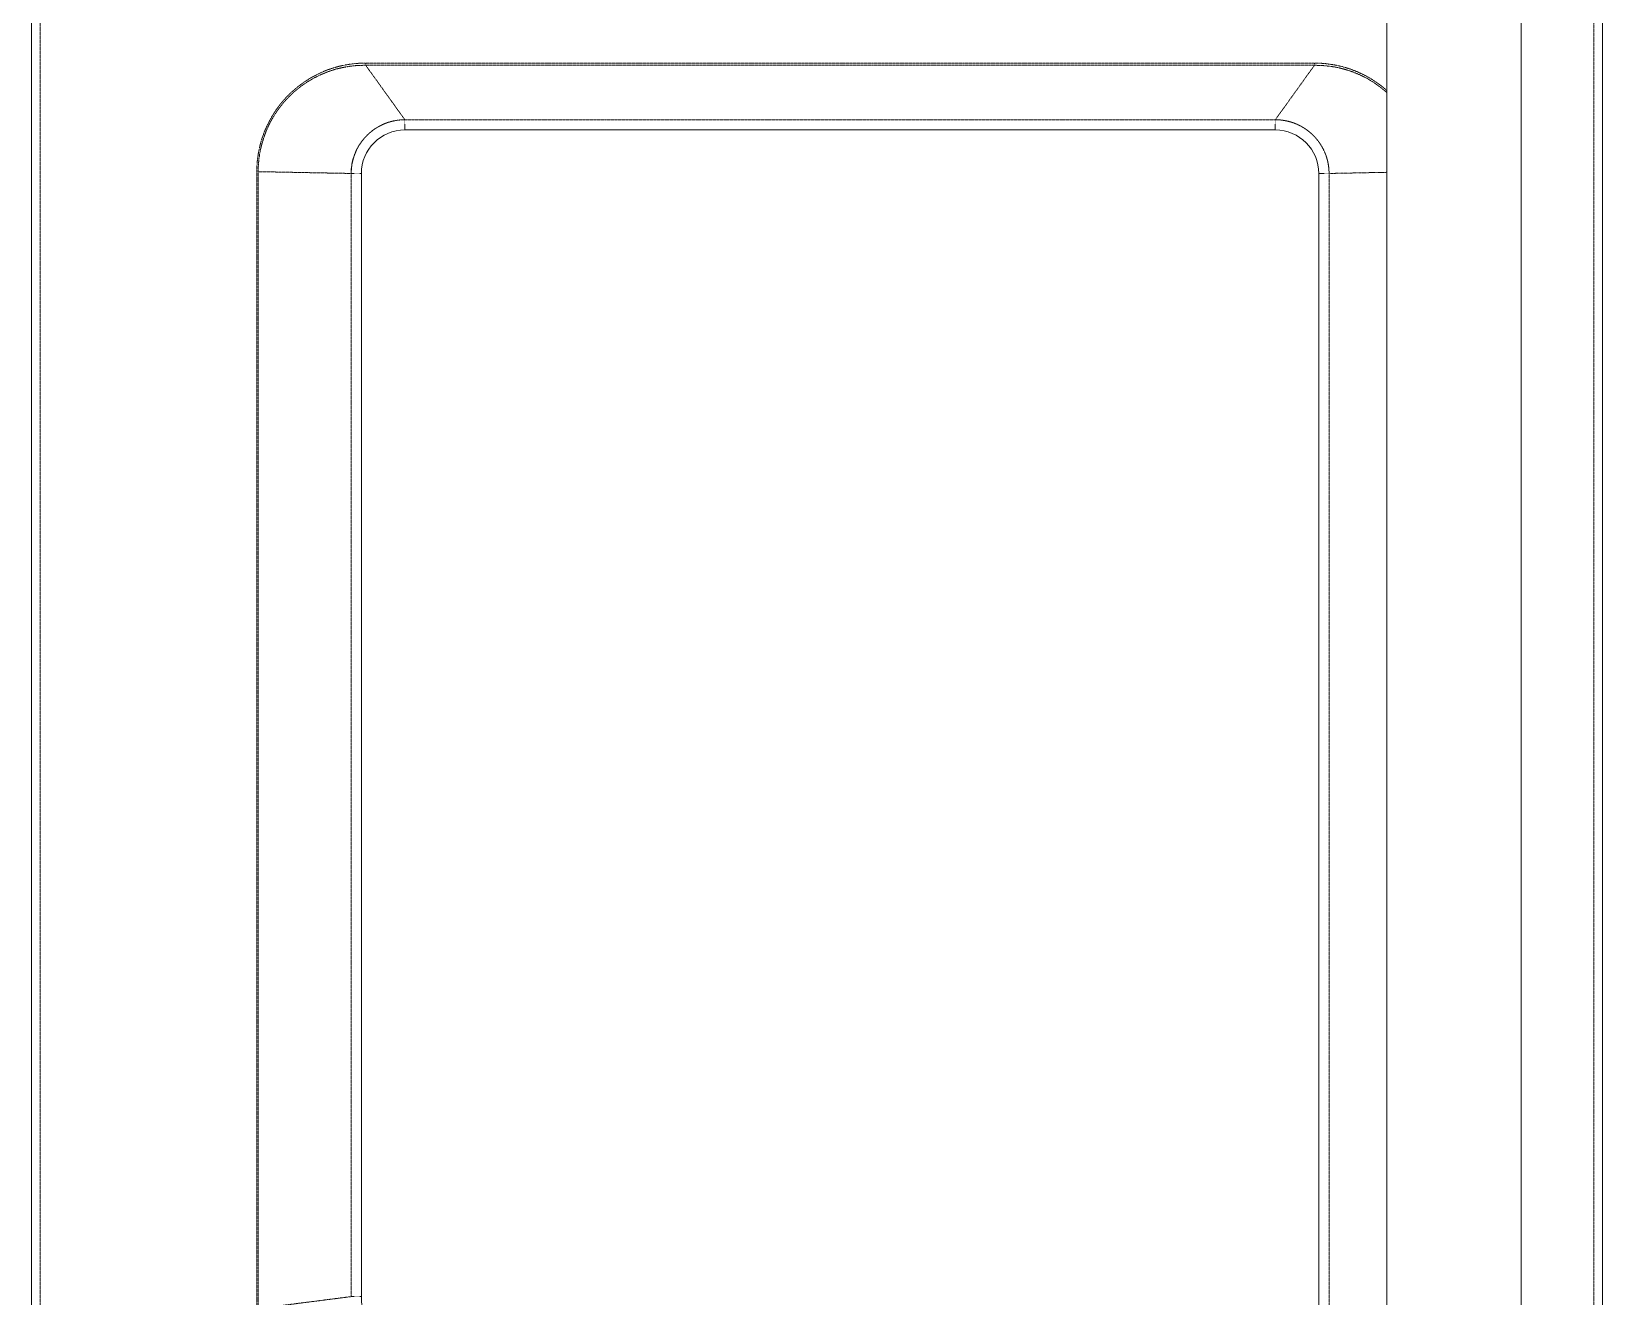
# Model space of a CAD drawing. Header units: millimetres. Extents: x 60499 to 556746, y 248297 to 497145.
# Drawn here: x 494714 to 506996, y 332962 to 342854 of the extents above; entities that cross this region are included whole.
import ezdxf

# ---------------------------------------------------------------- set-up
doc = ezdxf.new("R2010")
doc.units = ezdxf.units.MM
doc.linetypes.add('PHANTOM', pattern=[20, 10, -2, 2, -2, 2, -2])

msp = doc.modelspace()

# ---------------------------------------------------------------- linework, layer by layer
at = {"color": 7, "lineweight": 13, "ltscale": 0.03937}
for p, q in [((494714, 328273), (494714, 346353)), ((506996, 346353), (506996, 328273)), ((505310, 345176), (505310, 329446)), ((506360, 345176), (506360, 329446)), ((497633, 342083), (504438, 342083)), ((497293, 332962), (497293, 341743)), ((504778, 341743), (504778, 332882))]:
    msp.add_line(p, q, dxfattribs=at)
at = {"color": 7, "linetype": 'PHANTOM', "lineweight": 13, "ltscale": 0.03937}
for p, q in [((494783, 346325), (494783, 328301)), ((506927, 328301), (506927, 346325)), ((497327, 342606), (504744, 342606)), ((497327, 342589), (504744, 342589)), ((497633, 342163), (504438, 342163)), ((497633, 342163), (504438, 342163)), ((496476, 332869), (496476, 341757)), ((497214, 341743), (496487, 341757)), ((496487, 332869), (496487, 341757)), ((497214, 332962), (497214, 341743)), ((497214, 332962), (497214, 341743)), ((504858, 341743), (504858, 332882)), ((504858, 341743), (504858, 332882)), ((497214, 332962), (496487, 332869))]:
    msp.add_line(p, q, dxfattribs=at)
at = {"color": 7, "linetype": 'PHANTOM', "lineweight": 13, "ltscale": 0.000532796}
for p, q in [((497327, 342589), (497327, 342606)), ((504744, 342589), (504744, 342606))]:
    msp.add_line(p, q, dxfattribs=at)
at = {"color": 7, "linetype": 'PHANTOM', "lineweight": 13, "ltscale": 0.015596}
for p, q in [((497633, 342163), (497327, 342589)), ((504438, 342163), (504744, 342589))]:
    msp.add_line(p, q, dxfattribs=at)
at = {"color": 7, "linetype": 'PHANTOM', "lineweight": 13, "ltscale": 0.002375}
for p, q in [((497633, 342083), (497633, 342163)), ((504438, 342083), (504438, 342163)), ((497293, 341743), (497214, 341743)), ((504778, 341743), (504858, 341743)), ((497293, 332962), (497214, 332962))]:
    msp.add_line(p, q, dxfattribs=at)
at = {"color": 7, "linetype": 'PHANTOM', "lineweight": 13, "ltscale": 5.58688e-06}
for p, q in [((497633, 342163), (497633, 342163)), ((504438, 342163), (504438, 342163))]:
    msp.add_line(p, q, dxfattribs=at)
at = {"color": 7, "linetype": 'PHANTOM', "lineweight": 13, "ltscale": 3.36414e-06}
for p, q in [((497214, 341743), (497214, 341743)), ((504858, 341743), (504858, 341743)), ((497214, 332962), (497214, 332962))]:
    msp.add_line(p, q, dxfattribs=at)
at = {"color": 7, "linetype": 'PHANTOM', "lineweight": 13, "ltscale": 0.013459}
msp.add_line((504858, 341743), (505310, 341752), dxfattribs=at)
at = {"color": 7, "linetype": 'PHANTOM', "lineweight": 13, "ltscale": 0.03937}
for points in [[(496476, 341757), (496476, 341787), (496479, 341834), (496487, 341895), (496499, 341956), (496516, 342016), (496537, 342074), (496563, 342131), (496592, 342186), (496625, 342238), (496662, 342288), (496703, 342335), (496747, 342379), (496794, 342419), (496844, 342456), (496896, 342490), (496951, 342519), (497008, 342545), (497063, 342565), (497119, 342581), (497176, 342593), (497233, 342601), (497292, 342606), (497327, 342606)], [(496487, 341757), (496488, 341812), (496494, 341866), (496502, 341919), (496515, 341972), (496533, 342031), (496555, 342089), (496582, 342145), (496613, 342199), (496648, 342250), (496686, 342298), (496728, 342344), (496773, 342386), (496822, 342425), (496873, 342460), (496926, 342491), (496982, 342518), (497039, 342541), (497098, 342560), (497151, 342572), (497204, 342581), (497257, 342587), (497292, 342588), (497327, 342589)], [(505310, 342392), (505269, 342426), (505225, 342458), (505180, 342487), (505133, 342513), (505077, 342539), (505019, 342561), (504959, 342579), (504898, 342592), (504837, 342601), (504779, 342606), (504744, 342606)], [(505310, 342376), (505262, 342415), (505212, 342451), (505159, 342484), (505103, 342512), (505046, 342536), (504988, 342555), (504927, 342571), (504866, 342581), (504805, 342587), (504744, 342589)]]:
    msp.add_lwpolyline(points, dxfattribs=at)
for centre, start, end in [((497633, 341743), 90.0067, 179.9975), ((497634, 341743), 90.0187, 179.9948), ((504438, 341743), 359.9997, 89.9958), ((504438, 341743), 0.0052, 89.9813)]:
    msp.add_arc(centre, 420, start, end, dxfattribs=at)
at = {"color": 7, "lineweight": 13, "ltscale": 0.03937}
for centre, radius, start, end in [((497633, 341743), 340, 90.0064, 179.9987), ((504438, 341743), 340, 0.0047, 89.9898), ((497713, 332962), 420, 180.0019, 269.9928)]:
    msp.add_arc(centre, radius, start, end, dxfattribs=at)

doc.saveas('drawing.dxf')
